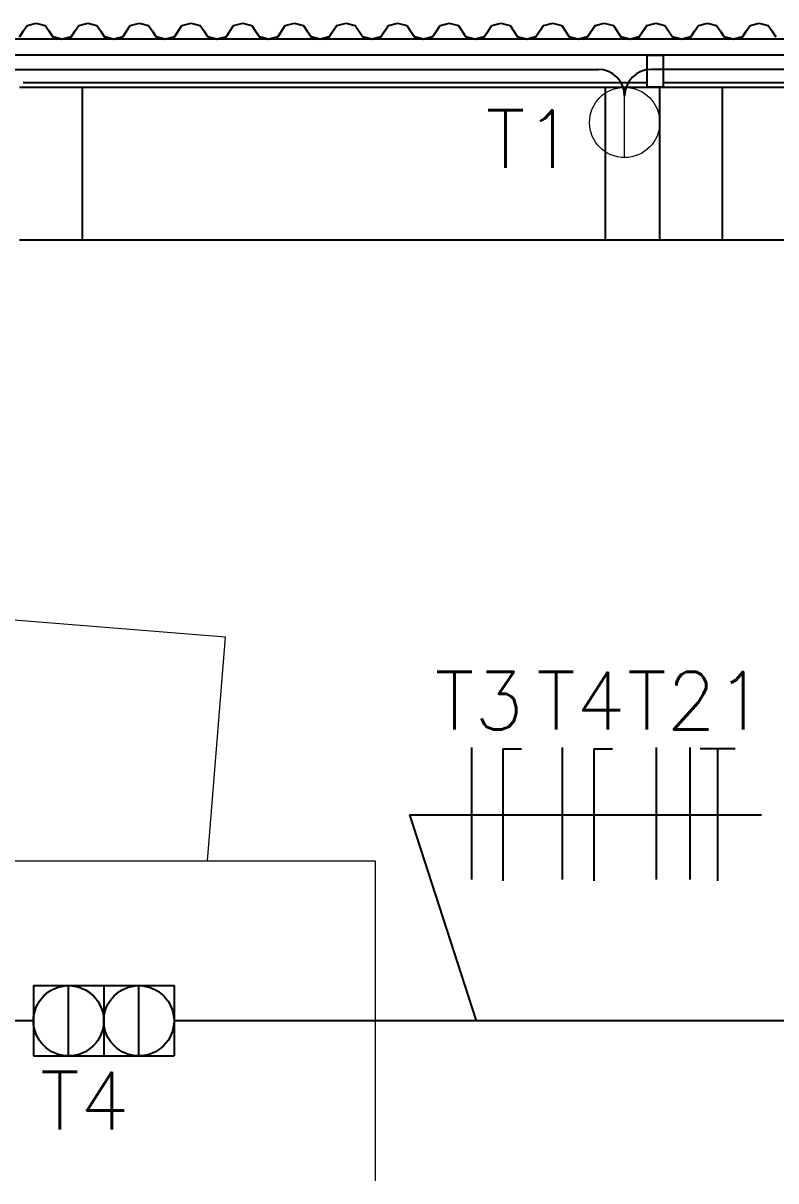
# Model space of a CAD drawing. Header units: millimetres. Extents: x 27525 to 1347740, y 16401 to 59429.
# Drawn here: x 646656 to 648067, y 36119 to 38289 of the extents above; entities that cross this region are included whole.
import ezdxf
from ezdxf.lldxf.tags import DXFTag

# ---------------------------------------------------------------- set-up
doc = ezdxf.new("R2010")
doc.units = ezdxf.units.MM
doc.layers.add('ArqElet', color=11, linetype='Continuous', lineweight=5)
for name, color, linetype in [('ARQUITETURA', 8, 'Continuous'), ('ELETRICA', 3, 'Continuous'), ('Eletruto embutido no piso', 4, 'HIDDEN'), ('PERFILADO', 2, 'Continuous')]:
    doc.layers.add(name, color=color, linetype=linetype)
doc.layers.add('Mobiliário', color=151, linetype='Continuous', lineweight=9, plot=False)
doc.styles.get("Standard").update_dxf_attribs({"font": 'romans.shx'})
tags = doc.linetypes.add('HIDDEN', pattern=[0.375, 0.25, -0.125]).pattern_tags.tags
tags[6:7] = [DXFTag(74, 4), DXFTag(75, 0), DXFTag(340, '0'), DXFTag(46, 1.0), DXFTag(50, 0.0), DXFTag(44, 0.0), DXFTag(45, 0.0)]
tags[4:5] = [DXFTag(74, 4), DXFTag(75, 0), DXFTag(340, '0'), DXFTag(46, 1.0), DXFTag(50, 0.0), DXFTag(44, 0.0), DXFTag(45, 0.0)]

# ---------------------------------------------------------------- blocks, each defined once
blk = doc.blocks.new('N1')
at = {"layer": 'ARQUITETURA', "color": 4, "lineweight": -2, "ltscale": 1.3}
for q in [(603856.7, 118519.9), (603915.2, 118932.3)]:
    blk.add_line((603856.7, 118932.3), q, dxfattribs=at)
blk = doc.blocks.new('te')
at = {"layer": 'ARQUITETURA', "color": 4, "lineweight": -2}
for p, q in [((645596.8, 24561.6), (645531.3, 24561.6)), ((645564.1, 24561.6), (645564.1, 24314.2))]:
    blk.add_line(p, q, dxfattribs=at)

msp = doc.modelspace()

# ---------------------------------------------------------------- linework, layer by layer
at = {"color": 0}
for p, q in [((646655.941, 38273.469), (646663.029, 38284.142)), ((646655.941, 38273.469), (646663.029, 38284.142)), ((646655.941, 38273.469), (646663.029, 38284.142)), ((646663.029, 38284.142), (646680.141, 38288.562)), ((646663.029, 38284.142), (646680.141, 38288.562)), ((646663.029, 38284.142), (646680.141, 38288.562)), ((646680.141, 38288.562), (646697.253, 38284.142)), ((646680.141, 38288.562), (646697.253, 38284.142)), ((646680.141, 38288.562), (646697.253, 38284.142)), ((646697.253, 38284.142), (646704.34, 38273.469)), ((646697.253, 38284.142), (646704.34, 38273.469)), ((646697.253, 38284.142), (646704.34, 38273.469)), ((646752.74, 38273.469), (646759.829, 38284.142)), ((646752.74, 38273.469), (646759.829, 38284.142)), ((646752.74, 38273.469), (646759.829, 38284.142)), ((646759.829, 38284.142), (646776.94, 38288.562)), ((646759.829, 38284.142), (646776.94, 38288.562)), ((646759.829, 38284.142), (646776.94, 38288.562)), ((646776.94, 38288.562), (646794.053, 38284.142)), ((646776.94, 38288.562), (646794.053, 38284.142)), ((646776.94, 38288.562), (646794.053, 38284.142)), ((646794.053, 38284.142), (646801.14, 38273.469)), ((646794.053, 38284.142), (646801.14, 38273.469)), ((646794.053, 38284.142), (646801.14, 38273.469)), ((646849.54, 38273.469), (646856.628, 38284.142)), ((646849.54, 38273.469), (646856.628, 38284.142)), ((646849.54, 38273.469), (646856.628, 38284.142)), ((646856.628, 38284.142), (646873.74, 38288.562)), ((646856.628, 38284.142), (646873.74, 38288.562)), ((646856.628, 38284.142), (646873.74, 38288.562)), ((646873.74, 38288.562), (646890.852, 38284.142)), ((646873.74, 38288.562), (646890.852, 38284.142)), ((646873.74, 38288.562), (646890.852, 38284.142)), ((646890.852, 38284.142), (646897.94, 38273.469)), ((646890.852, 38284.142), (646897.94, 38273.469)), ((646890.852, 38284.142), (646897.94, 38273.469)), ((646946.34, 38273.469), (646953.428, 38284.142)), ((646946.34, 38273.469), (646953.428, 38284.142)), ((646946.34, 38273.469), (646953.428, 38284.142)), ((646953.428, 38284.142), (646970.54, 38288.562)), ((646953.428, 38284.142), (646970.54, 38288.562)), ((646953.428, 38284.142), (646970.54, 38288.562)), ((646970.54, 38288.562), (646987.652, 38284.142)), ((646970.54, 38288.562), (646987.652, 38284.142)), ((646970.54, 38288.562), (646987.652, 38284.142)), ((646987.652, 38284.142), (646994.74, 38273.469)), ((646987.652, 38284.142), (646994.74, 38273.469)), ((646987.652, 38284.142), (646994.74, 38273.469)), ((647043.14, 38273.469), (647050.228, 38284.142)), ((647043.14, 38273.469), (647050.228, 38284.142)), ((647043.14, 38273.469), (647050.228, 38284.142)), ((647050.228, 38284.142), (647067.34, 38288.562)), ((647050.228, 38284.142), (647067.34, 38288.562)), ((647050.228, 38284.142), (647067.34, 38288.562)), ((647067.34, 38288.562), (647084.452, 38284.142)), ((647067.34, 38288.562), (647084.452, 38284.142)), ((647067.34, 38288.562), (647084.452, 38284.142)), ((647084.452, 38284.142), (647091.54, 38273.469)), ((647084.452, 38284.142), (647091.54, 38273.469)), ((647084.452, 38284.142), (647091.54, 38273.469)), ((647139.94, 38273.469), (647147.028, 38284.142)), ((647139.94, 38273.469), (647147.028, 38284.142)), ((647139.94, 38273.469), (647147.028, 38284.142)), ((647147.028, 38284.142), (647164.14, 38288.562)), ((647147.028, 38284.142), (647164.14, 38288.562)), ((647147.028, 38284.142), (647164.14, 38288.562)), ((647164.14, 38288.562), (647181.252, 38284.142)), ((647164.14, 38288.562), (647181.252, 38284.142)), ((647164.14, 38288.562), (647181.252, 38284.142)), ((647181.252, 38284.142), (647188.34, 38273.469)), ((647181.252, 38284.142), (647188.34, 38273.469)), ((647181.252, 38284.142), (647188.34, 38273.469)), ((647243.828, 38284.142), (647229.652, 38262.796)), ((647229.652, 38262.796), (647243.828, 38284.142)), ((647229.652, 38262.796), (647243.828, 38284.142)), ((647243.828, 38284.142), (647260.94, 38288.562)), ((647243.828, 38284.142), (647260.94, 38288.562)), ((647243.828, 38284.142), (647260.94, 38288.562)), ((647260.94, 38288.562), (647278.051, 38284.142)), ((647260.94, 38288.562), (647278.051, 38284.142)), ((647260.94, 38288.562), (647278.051, 38284.142)), ((647278.051, 38284.142), (647292.228, 38262.796)), ((647278.051, 38284.142), (647292.228, 38262.796)), ((647278.051, 38284.142), (647292.228, 38262.796)), ((647340.628, 38284.142), (647326.451, 38262.796)), ((647326.451, 38262.796), (647340.628, 38284.142)), ((647326.451, 38262.796), (647340.628, 38284.142)), ((647340.628, 38284.142), (647357.739, 38288.562)), ((647340.628, 38284.142), (647357.739, 38288.562)), ((647340.628, 38284.142), (647357.739, 38288.562)), ((647357.739, 38288.562), (647374.851, 38284.142)), ((647357.739, 38288.562), (647374.851, 38284.142)), ((647357.739, 38288.562), (647374.851, 38284.142)), ((647374.851, 38284.142), (647381.939, 38273.469)), ((647374.851, 38284.142), (647381.939, 38273.469)), ((647374.851, 38284.142), (647381.939, 38273.469)), ((647430.339, 38273.469), (647437.428, 38284.142)), ((647430.339, 38273.469), (647437.428, 38284.142)), ((647430.339, 38273.469), (647437.428, 38284.142)), ((647437.428, 38284.142), (647454.539, 38288.562)), ((647437.428, 38284.142), (647454.539, 38288.562)), ((647437.428, 38284.142), (647454.539, 38288.562)), ((647454.539, 38288.562), (647471.651, 38284.142)), ((647454.539, 38288.562), (647471.651, 38284.142)), ((647454.539, 38288.562), (647471.651, 38284.142)), ((647471.651, 38284.142), (647478.739, 38273.469)), ((647471.651, 38284.142), (647478.739, 38273.469)), ((647471.651, 38284.142), (647478.739, 38273.469)), ((647527.139, 38273.469), (647534.227, 38284.142)), ((647527.139, 38273.469), (647534.227, 38284.142)), ((647527.139, 38273.469), (647534.227, 38284.142)), ((647534.227, 38284.142), (647551.339, 38288.562)), ((647534.227, 38284.142), (647551.339, 38288.562)), ((647534.227, 38284.142), (647551.339, 38288.562)), ((647551.339, 38288.562), (647568.451, 38284.142)), ((647551.339, 38288.562), (647568.451, 38284.142)), ((647551.339, 38288.562), (647568.451, 38284.142)), ((647568.451, 38284.142), (647582.627, 38262.796)), ((647568.451, 38284.142), (647582.627, 38262.796)), ((647568.451, 38284.142), (647582.627, 38262.796)), ((647631.027, 38284.142), (647616.851, 38262.796)), ((647616.851, 38262.796), (647631.027, 38284.142)), ((647616.851, 38262.796), (647631.027, 38284.142)), ((647631.027, 38284.142), (647648.139, 38288.562)), ((647631.027, 38284.142), (647648.139, 38288.562)), ((647631.027, 38284.142), (647648.139, 38288.562)), ((647648.139, 38288.562), (647665.251, 38284.142)), ((647648.139, 38288.562), (647665.251, 38284.142)), ((647648.139, 38288.562), (647665.251, 38284.142)), ((647665.251, 38284.142), (647679.427, 38262.796)), ((647665.251, 38284.142), (647679.427, 38262.796)), ((647665.251, 38284.142), (647679.427, 38262.796)), ((647727.827, 38284.142), (647713.651, 38262.796)), ((647713.651, 38262.796), (647727.827, 38284.142)), ((647713.651, 38262.796), (647727.827, 38284.142)), ((647727.827, 38284.142), (647744.939, 38288.562)), ((647727.827, 38284.142), (647744.939, 38288.562)), ((647727.827, 38284.142), (647744.939, 38288.562)), ((647744.939, 38288.562), (647762.051, 38284.142)), ((647744.939, 38288.562), (647762.051, 38284.142)), ((647744.939, 38288.562), (647762.051, 38284.142)), ((647762.051, 38284.142), (647776.227, 38262.796)), ((647762.051, 38284.142), (647776.227, 38262.796)), ((647762.051, 38284.142), (647776.227, 38262.796)), ((647824.627, 38284.142), (647810.451, 38262.796)), ((647810.451, 38262.796), (647824.627, 38284.142)), ((647810.451, 38262.796), (647824.627, 38284.142)), ((647824.627, 38284.142), (647841.739, 38288.562)), ((647824.627, 38284.142), (647841.739, 38288.562)), ((647824.627, 38284.142), (647841.739, 38288.562)), ((647841.739, 38288.562), (647858.85, 38284.142)), ((647841.739, 38288.562), (647858.85, 38284.142)), ((647841.739, 38288.562), (647858.85, 38284.142)), ((647858.85, 38284.142), (647873.027, 38262.796)), ((647858.85, 38284.142), (647873.027, 38262.796)), ((647858.85, 38284.142), (647873.027, 38262.796)), ((647914.339, 38273.469), (647921.427, 38284.142)), ((647914.339, 38273.469), (647921.427, 38284.142)), ((647914.339, 38273.469), (647921.427, 38284.142)), ((647921.427, 38284.142), (647938.538, 38288.562)), ((647921.427, 38284.142), (647938.538, 38288.562)), ((647921.427, 38284.142), (647938.538, 38288.562)), ((647938.538, 38288.562), (647955.65, 38284.142)), ((647938.538, 38288.562), (647955.65, 38284.142)), ((647938.538, 38288.562), (647955.65, 38284.142)), ((647955.65, 38284.142), (647962.738, 38273.469)), ((647955.65, 38284.142), (647962.738, 38273.469)), ((647955.65, 38284.142), (647962.738, 38273.469)), ((648011.139, 38273.469), (648018.227, 38284.142)), ((648011.139, 38273.469), (648018.227, 38284.142)), ((648011.139, 38273.469), (648018.227, 38284.142)), ((648018.227, 38284.142), (648035.339, 38288.562)), ((648018.227, 38284.142), (648035.339, 38288.562)), ((648018.227, 38284.142), (648035.339, 38288.562)), ((648035.339, 38288.562), (648052.45, 38284.142)), ((648035.339, 38288.562), (648052.45, 38284.142)), ((648035.339, 38288.562), (648052.45, 38284.142)), ((648052.45, 38284.142), (648059.538, 38273.469)), ((648052.45, 38284.142), (648059.538, 38273.469)), ((648052.45, 38284.142), (648059.538, 38273.469)), ((650573.957, 38258.376), (641523.957, 38258.376)), ((646648.853, 38262.796), (646655.941, 38273.469)), ((646655.941, 38273.469), (646648.853, 38262.796)), ((646648.853, 38262.796), (646655.941, 38273.469)), ((646711.429, 38262.796), (646704.34, 38273.469)), ((646704.34, 38273.469), (646711.429, 38262.796)), ((646704.34, 38273.469), (646711.429, 38262.796)), ((646711.429, 38262.796), (646728.54, 38258.376)), ((646728.54, 38258.376), (646711.429, 38262.796)), ((646711.429, 38262.796), (646728.54, 38258.376)), ((646728.54, 38258.376), (646745.653, 38262.796)), ((646745.653, 38262.796), (646728.54, 38258.376)), ((646728.54, 38258.376), (646745.653, 38262.796)), ((646745.653, 38262.796), (646752.74, 38273.469)), ((646752.74, 38273.469), (646745.653, 38262.796)), ((646745.653, 38262.796), (646752.74, 38273.469)), ((646808.229, 38262.796), (646801.14, 38273.469)), ((646801.14, 38273.469), (646808.229, 38262.796)), ((646801.14, 38273.469), (646808.229, 38262.796)), ((646808.229, 38262.796), (646825.34, 38258.376)), ((646825.34, 38258.376), (646808.229, 38262.796)), ((646808.229, 38262.796), (646825.34, 38258.376)), ((646825.34, 38258.376), (646842.453, 38262.796)), ((646842.453, 38262.796), (646825.34, 38258.376)), ((646825.34, 38258.376), (646842.453, 38262.796)), ((646842.453, 38262.796), (646849.54, 38273.469)), ((646849.54, 38273.469), (646842.453, 38262.796)), ((646842.453, 38262.796), (646849.54, 38273.469)), ((646905.028, 38262.796), (646897.94, 38273.469)), ((646897.94, 38273.469), (646905.028, 38262.796)), ((646897.94, 38273.469), (646905.028, 38262.796)), ((646905.028, 38262.796), (646922.14, 38258.376)), ((646922.14, 38258.376), (646905.028, 38262.796)), ((646905.028, 38262.796), (646922.14, 38258.376)), ((646922.14, 38258.376), (646939.252, 38262.796)), ((646939.252, 38262.796), (646922.14, 38258.376)), ((646922.14, 38258.376), (646939.252, 38262.796)), ((646939.252, 38262.796), (646946.34, 38273.469)), ((646946.34, 38273.469), (646939.252, 38262.796)), ((646939.252, 38262.796), (646946.34, 38273.469)), ((647001.828, 38262.796), (646994.74, 38273.469)), ((646994.74, 38273.469), (647001.828, 38262.796)), ((646994.74, 38273.469), (647001.828, 38262.796)), ((647001.828, 38262.796), (647018.94, 38258.376)), ((647018.94, 38258.376), (647001.828, 38262.796)), ((647001.828, 38262.796), (647018.94, 38258.376)), ((647018.94, 38258.376), (647036.052, 38262.796)), ((647036.052, 38262.796), (647018.94, 38258.376)), ((647018.94, 38258.376), (647036.052, 38262.796)), ((647036.052, 38262.796), (647043.14, 38273.469)), ((647043.14, 38273.469), (647036.052, 38262.796)), ((647036.052, 38262.796), (647043.14, 38273.469)), ((647098.628, 38262.796), (647091.54, 38273.469)), ((647091.54, 38273.469), (647098.628, 38262.796)), ((647091.54, 38273.469), (647098.628, 38262.796)), ((647098.628, 38262.796), (647115.74, 38258.376)), ((647115.74, 38258.376), (647098.628, 38262.796)), ((647098.628, 38262.796), (647115.74, 38258.376)), ((647115.74, 38258.376), (647132.852, 38262.796)), ((647132.852, 38262.796), (647115.74, 38258.376)), ((647115.74, 38258.376), (647132.852, 38262.796)), ((647132.852, 38262.796), (647139.94, 38273.469)), ((647139.94, 38273.469), (647132.852, 38262.796)), ((647132.852, 38262.796), (647139.94, 38273.469)), ((647195.428, 38262.796), (647188.34, 38273.469)), ((647188.34, 38273.469), (647195.428, 38262.796)), ((647188.34, 38273.469), (647195.428, 38262.796)), ((647195.428, 38262.796), (647212.54, 38258.376)), ((647212.54, 38258.376), (647195.428, 38262.796)), ((647195.428, 38262.796), (647212.54, 38258.376)), ((647212.54, 38258.376), (647229.652, 38262.796)), ((647229.652, 38262.796), (647212.54, 38258.376)), ((647212.54, 38258.376), (647229.652, 38262.796)), ((647292.228, 38262.796), (647309.339, 38258.376)), ((647309.339, 38258.376), (647292.228, 38262.796)), ((647292.228, 38262.796), (647309.339, 38258.376)), ((647309.339, 38258.376), (647326.451, 38262.796)), ((647326.451, 38262.796), (647309.339, 38258.376)), ((647309.339, 38258.376), (647326.451, 38262.796)), ((647389.028, 38262.796), (647381.939, 38273.469)), ((647381.939, 38273.469), (647389.028, 38262.796)), ((647381.939, 38273.469), (647389.028, 38262.796)), ((647389.028, 38262.796), (647406.139, 38258.376)), ((647406.139, 38258.376), (647389.028, 38262.796)), ((647389.028, 38262.796), (647406.139, 38258.376)), ((647406.139, 38258.376), (647423.251, 38262.796)), ((647423.251, 38262.796), (647406.139, 38258.376)), ((647406.139, 38258.376), (647423.251, 38262.796)), ((647423.251, 38262.796), (647430.339, 38273.469)), ((647430.339, 38273.469), (647423.251, 38262.796)), ((647423.251, 38262.796), (647430.339, 38273.469)), ((647485.828, 38262.796), (647478.739, 38273.469)), ((647478.739, 38273.469), (647485.828, 38262.796)), ((647478.739, 38273.469), (647485.828, 38262.796)), ((647485.828, 38262.796), (647502.939, 38258.376)), ((647502.939, 38258.376), (647485.828, 38262.796)), ((647485.828, 38262.796), (647502.939, 38258.376)), ((647502.939, 38258.376), (647520.051, 38262.796)), ((647520.051, 38262.796), (647502.939, 38258.376)), ((647502.939, 38258.376), (647520.051, 38262.796)), ((647520.051, 38262.796), (647527.139, 38273.469)), ((647527.139, 38273.469), (647520.051, 38262.796)), ((647520.051, 38262.796), (647527.139, 38273.469)), ((647582.627, 38262.796), (647599.739, 38258.376)), ((647599.739, 38258.376), (647582.627, 38262.796)), ((647582.627, 38262.796), (647599.739, 38258.376)), ((647599.739, 38258.376), (647616.851, 38262.796)), ((647616.851, 38262.796), (647599.739, 38258.376)), ((647599.739, 38258.376), (647616.851, 38262.796)), ((647679.427, 38262.796), (647696.539, 38258.376)), ((647696.539, 38258.376), (647679.427, 38262.796)), ((647679.427, 38262.796), (647696.539, 38258.376)), ((647696.539, 38258.376), (647713.651, 38262.796)), ((647713.651, 38262.796), (647696.539, 38258.376)), ((647696.539, 38258.376), (647713.651, 38262.796)), ((647776.227, 38262.796), (647793.339, 38258.376)), ((647793.339, 38258.376), (647776.227, 38262.796)), ((647776.227, 38262.796), (647793.339, 38258.376)), ((647793.339, 38258.376), (647810.451, 38262.796)), ((647810.451, 38262.796), (647793.339, 38258.376)), ((647793.339, 38258.376), (647810.451, 38262.796)), ((647873.027, 38262.796), (647890.139, 38258.376)), ((647890.139, 38258.376), (647873.027, 38262.796)), ((647873.027, 38262.796), (647890.139, 38258.376)), ((647890.139, 38258.376), (647907.25, 38262.796)), ((647907.25, 38262.796), (647890.139, 38258.376)), ((647890.139, 38258.376), (647907.25, 38262.796)), ((647907.25, 38262.796), (647914.339, 38273.469)), ((647914.339, 38273.469), (647907.25, 38262.796)), ((647907.25, 38262.796), (647914.339, 38273.469)), ((647969.827, 38262.796), (647962.738, 38273.469)), ((647962.738, 38273.469), (647969.827, 38262.796)), ((647962.738, 38273.469), (647969.827, 38262.796)), ((647969.827, 38262.796), (647986.939, 38258.376)), ((647986.939, 38258.376), (647969.827, 38262.796)), ((647969.827, 38262.796), (647986.939, 38258.376)), ((647986.939, 38258.376), (648004.05, 38262.796)), ((648004.05, 38262.796), (647986.939, 38258.376)), ((647986.939, 38258.376), (648004.05, 38262.796)), ((648004.05, 38262.796), (648011.139, 38273.469)), ((648011.139, 38273.469), (648004.05, 38262.796)), ((648004.05, 38262.796), (648011.139, 38273.469)), ((648066.627, 38262.796), (648059.538, 38273.469)), ((648059.538, 38273.469), (648066.627, 38262.796)), ((648059.538, 38273.469), (648066.627, 38262.796)), ((650573.957, 38228.376), (641523.957, 38228.376)), ((647825.548, 38228.317), (647855.548, 38228.317)), ((647825.548, 38168.317), (647825.548, 38228.317)), ((647825.548, 38168.317), (647825.548, 38228.317)), ((647825.548, 38228.317), (647855.548, 38228.317)), ((647855.548, 38228.317), (647855.548, 38168.317)), ((647855.548, 38228.317), (647855.548, 38168.317)), ((647825.548, 38176.812), (646655.548, 38176.812)), ((647825.548, 38176.812), (646655.548, 38176.812)), ((649025.548, 38176.812), (647855.548, 38176.812)), ((649025.548, 38176.812), (647855.548, 38176.812)), ((646649.055, 38168.317), (646766.054, 38168.317)), ((646649.055, 38168.317), (646766.054, 38168.317)), ((646766.054, 38168.317), (647747.032, 38168.317)), ((646766.054, 38168.317), (646766.054, 37882.319)), ((646766.054, 38168.317), (646766.054, 37882.319)), ((647747.032, 38168.317), (647849.055, 38168.317)), ((647747.032, 37882.319), (647747.032, 38168.317)), ((647747.032, 38168.317), (647849.055, 38168.317)), ((647747.032, 37882.319), (647747.032, 38168.317)), ((647855.548, 38168.317), (647825.548, 38168.317)), ((647855.548, 38168.317), (647825.548, 38168.317)), ((647849.055, 37882.319), (647849.055, 38168.317)), ((647849.055, 38168.317), (647966.054, 38168.317)), ((647849.055, 37882.319), (647849.055, 38168.317)), ((647849.055, 37882.319), (647849.055, 38168.317)), ((647849.055, 38168.317), (647966.054, 38168.317)), ((647849.055, 37882.319), (647849.055, 38168.317)), ((647966.054, 38168.317), (648947.032, 38168.317)), ((647966.054, 38168.317), (647966.054, 37882.319)), ((647966.054, 38168.317), (647966.054, 37882.319)), ((646649.055, 37882.319), (646766.054, 37882.319)), ((646649.055, 37882.319), (646766.054, 37882.319)), ((646766.054, 37882.319), (647747.032, 37882.319)), ((646766.054, 37882.319), (647747.032, 37882.319)), ((647747.032, 37882.319), (647849.055, 37882.319)), ((647747.032, 37882.319), (647849.055, 37882.319)), ((647849.055, 37882.319), (647966.054, 37882.319)), ((647849.055, 37882.319), (647966.054, 37882.319)), ((647966.054, 37882.319), (648947.032, 37882.319)), ((647966.054, 37882.319), (648947.032, 37882.319))]:
    msp.add_line(p, q, dxfattribs=at)
at = {"layer": 'ArqElet', "color": 3}
msp.add_line((647783.199, 38036.605), (647783.199, 38168.317), dxfattribs=at)
msp.add_circle((647783.199, 38102.461), 65.856, dxfattribs=at)
at = {"layer": 'ARQUITETURA', "color": 4, "lineweight": -2, "ltscale": 1.3}
for p, q in [((647495.957, 36930.71), (647495.957, 36683.309)), ((647666.298, 36930.71), (647666.298, 36683.309)), ((647842.371, 36930.71), (647842.371, 36683.309)), ((647905.382, 36930.71), (647905.382, 36683.309))]:
    msp.add_line(p, q, dxfattribs=at)
at = {"layer": 'ELETRICA'}
for p, q in [((646675.109, 36484.462), (646675.109, 36352.75)), ((646675.109, 36484.462), (646938.534, 36484.462)), ((646740.965, 36352.75), (646740.965, 36484.462)), ((646806.821, 36484.462), (646806.821, 36352.75)), ((646806.821, 36484.462), (646806.821, 36352.75)), ((646872.677, 36352.75), (646872.677, 36484.462)), ((646938.534, 36484.462), (646938.534, 36352.75)), ((646675.109, 36352.75), (646806.821, 36352.75)), ((646806.821, 36352.75), (646938.534, 36352.75))]:
    msp.add_line(p, q, dxfattribs=at)
for centre in [(646740.965, 36418.606), (646872.677, 36418.606)]:
    msp.add_circle(centre, 65.856, dxfattribs=at)
at = {"layer": 'Eletruto embutido no piso', "ltscale": 400}
for p, q in [((645943.561, 38201.979), (647733.199, 38201.979)), ((649501.486, 38201.979), (647833.199, 38201.979)), ((646675.109, 36418.606), (645948.391, 36418.606)), ((648177.12, 36418.606), (646938.534, 36418.606))]:
    msp.add_line(p, q, dxfattribs=at)
for centre, start, end in [((647733.199, 38151.979), 0, 90), ((647833.199, 38151.979), 90, 180)]:
    msp.add_arc(centre, 50, start, end, dxfattribs=at)
at = {"layer": 'Mobiliário'}
for p, q in [((647034.938, 37137.579), (646586.375, 37173.511)), ((647001.376, 36718.613), (647034.938, 37137.579)), ((646315.684, 36718.613), (647315.684, 36718.613)), ((647315.684, 36718.613), (647315.684, 36118.613))]:
    msp.add_line(p, q, dxfattribs=at)
at = {"layer": 'PERFILADO', "color": 1, "lineweight": -2, "ltscale": 1.3}
for q in [(648040, 36804.55), (647504.805, 36418.606)]:
    msp.add_line((647380, 36804.55), q, dxfattribs=at)

# ---------------------------------------------------------------- block references
at = {"layer": 'ARQUITETURA', "color": 1, "lineweight": -2, "xscale": 0.6, "yscale": 0.6, "zscale": 0.6}
for p in [(285240.993, -34431.112), (285411.334, -34431.112)]:
    msp.add_blockref('N1', p, dxfattribs=at)
at = {"layer": 'PERFILADO', "color": 1, "lineweight": -2}
msp.add_blockref('te', (2393.302, 12366.633), dxfattribs=at)

# ---------------------------------------------------------------- texts
at = {"layer": 'ELETRICA'}
for s, p in [('T1', (647522.768, 38017.336)), ('T3', (647427.233, 36964.631)), ('T4', (647617.574, 36964.631)), ('T21', (647787.67, 36964.631)), ('T4', (646687.563, 36214.721))]:
    msp.add_text(s, height=108, dxfattribs=at).set_placement(p)

doc.saveas('drawing.dxf')
